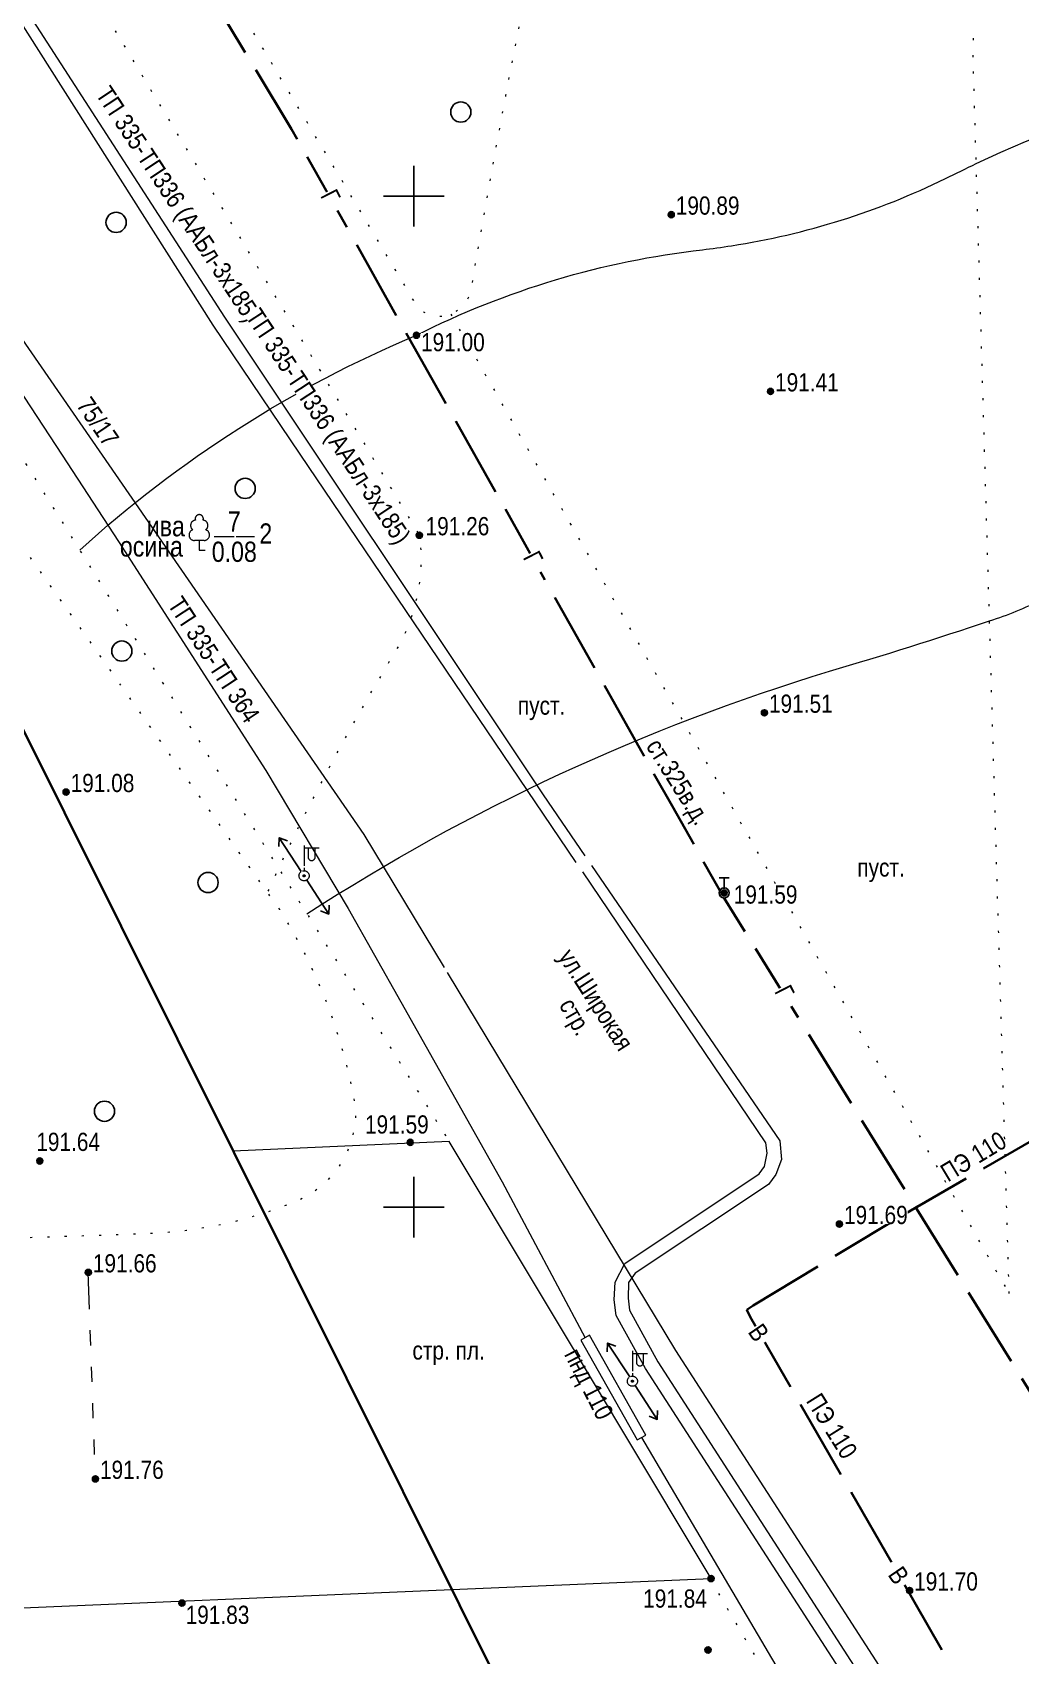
# Model space of a CAD drawing. Header units: millimetres. Extents: x 5990 to 6530, y 11480 to 11770.
# Drawn here: x 6131.1 to 6180, y 11577.8 to 11658.1 of the extents above; entities that cross this region are included whole.
import ezdxf
from ezdxf.enums import TextEntityAlignment as Align

# ---------------------------------------------------------------- set-up
doc = ezdxf.new("R2010")
doc.units = ezdxf.units.MM
for name, pattern in [('ACAD_ISO07W100', [3, 0, -3]), ('DOT', [0.5, 0, -0.5]), ('g5_122', [5, 4, -1]), ('g5_366', [0.85, 0.1, -0.75]), ('GN_51314500', [0]), ('T_03.LINE', [1, 1, 0]), ('T_11.LINE', [1, 1, 0])]:
    doc.linetypes.add(name, pattern=pattern)
for name, color, linetype in [('02 ПЛАНОВО-ВЫСОТНОЕ ОБОСНОВАНИЕ', 7, 'Continuous'), ('03 ЗДАНИЯ И ИХ ЧАСТИ', 7, 'Continuous'), ('04 ПРОМЫШЛЕННЫЕ И СОЦ.-КУЛЬТ. ОБЪЕКТЫ', 7, 'Continuous'), ('05 ГАЗОПРОВОД', 7, 'Continuous'), ('06 ВОДОПРОВОД', 7, 'Continuous'), ('07 ЭЛЕКТРОКАБЕЛЬ', 7, 'Continuous'), ('08 ЛЭП', 7, 'Continuous'), ('13 АВТОМОБИЛЬНЫЕ ДОРОГИ', 7, 'Continuous'), ('15 РЕЛЬЕФ', 7, 'Continuous'), ('16 РАСТИТЕЛЬНОСТЬ ГРУНТЫ И БОЛОТА', 7, 'Continuous'), ('17 ОГРАЖДЕНИЯ', 7, 'Continuous')]:
    doc.layers.add(name, color=color, linetype=linetype)
doc.layers.add('18 ГРАНИЦА ТОПОСЪЕМКИ', color=7, linetype='Continuous', plot=False)
doc.styles.add('Д-431', font='ARIALNI_1.TTF', dxfattribs={"height": 0.9})
doc.styles.add('Р-131', font='ARIALN.TTF')
doc.linetypes.add('g5_119_1', pattern='A,4,-1,[31,GUGK_2005.shx,S=0.1,R=0,X=0,Y=0],0.35,[31,GUGK_2005.shx,S=0.08,R=0,X=0,Y=0],3.3,[31,GUGK_2005.shx,S=0.08,R=180,X=0,Y=0],0.35,[31,GUGK_2005.shx,S=0.1,R=180,X=0,Y=0],-1', length=10)
doc.linetypes.add('g5_119_3', pattern='A,4,-1,[31,GUGK_2005.shx,S=0.1,R=0,X=0,Y=0],4,[31,GUGK_2005.shx,S=0.1,R=180,X=0,Y=0],-1', length=10)
doc.linetypes.add('g5_475_2', pattern='A,1.25,[25,GUGK_2005.shx,S=0.4,R=0,X=0,Y=0],1.25,-0.5', length=3)

# ---------------------------------------------------------------- blocks, each defined once
blk = doc.blocks.new('_krest')
at = {"color": 3, "linetype": 'ByBlock', "lineweight": -2}
for p, q in [((0, -3), (0, 3)), ((-3, 0), (3, 0))]:
    blk.add_line(p, q, dxfattribs=at)
blk = doc.blocks.new('g5_330')
blk.add_hatch(color=0).paths.add_polyline_path([(0.15, 0, 1), (-0.15, 0, 1)])
at = {"color": 0}
blk.add_circle((0, 0), 0.15, dxfattribs=at)
blk = doc.blocks.new('T_03.32.01')
at = {"color": 0, "linetype": 'ACAD_ISO07W100', "lineweight": 0}
blk.add_wipeout([(0.25, 0), (0.217, 0.125), (0.125, 0.217), (0, 0.25), (-0.125, 0.217), (-0.217, 0.125), (-0.25, 0), (-0.217, -0.125), (-0.125, -0.217), (0, -0.25), (0.125, -0.217), (0.217, -0.125)], dxfattribs=at)
at = {"linetype": 'T_03.LINE', "lineweight": -2}
h = blk.add_hatch(color=0, dxfattribs=at)
h.dxf.hatch_style = 1
h.paths.add_polyline_path([(0.05, 0, 1), (-0.05, 0, 1)])
at = {"color": 0, "linetype": 'T_03.LINE', "lineweight": -2}
blk.add_circle((0, 0), 0.25, dxfattribs=at)
at = {"color": 0, "linetype": 'T_03.LINE', "lineweight": 0}
blk.add_circle((0, 0), 0.05, dxfattribs=at)
blk = doc.blocks.new('*U160')
at = {"color": 0, "linetype": 'T_03.LINE', "lineweight": -2}
blk.add_blockref('T_03.32.01', (0, 0), dxfattribs=at)
at = {"color": 0, "linetype": 'ACAD_ISO07W100', "lineweight": 0}
blk.add_wipeout([(0.55, 1.375), (0.55, 0.932), (0.536, 0.865), (0.498, 0.807), (0.44, 0.77), (0.375, 0.757), (0.306, 0.771), (0.25, 0.809), (0.213, 0.866), (0.2, 0.932), (0.2, 1.375)], dxfattribs=at)
at = {"color": 0, "linetype": 'T_03.LINE', "lineweight": -2}
for points in [[(0, 1.5), (0, 0.25)], [(0, 1.375), (0.75, 1.375)]]:
    blk.add_lwpolyline(points, dxfattribs=at)
blk.add_lwpolyline([(0.2, 1.375), (0.2, 0.932, 1), (0.55, 0.932), (0.55, 1.375)], format="xyb", dxfattribs=at)
blk = doc.blocks.new('g5_115_1')
at = {"color": 0}
for points in [[(0, 0), (2, 0)], [(1.647, -0.252), (2, 0), (1.647, 0.252)]]:
    blk.add_lwpolyline(points, dxfattribs=at)
blk = doc.blocks.new('51321399')
at = {"layer": '08 ЛЭП', "xscale": 2, "yscale": 2, "zscale": 2}
blk.add_blockref('g5_115_1', (0, 0), dxfattribs=at)
blk = doc.blocks.new('*U157')
at = {"color": 0, "linetype": 'Continuous', "lineweight": -2}
blk.add_wipeout([(0.191, 0.161), (-3.458, 4.493), (-3.84, 4.171), (-0.191, -0.161)], dxfattribs=at)
blk.add_lwpolyline([(0.191, 0.161), (-3.458, 4.493), (-3.84, 4.171), (-0.191, -0.161)], close=True, dxfattribs=at)
at = {"color": 0, "linetype": 'Continuous', "lineweight": 25, "style": 'Д-431'}
blk.add_attdef('N', text='', height=0.9, rotation=130.10957, dxfattribs=at).set_placement((-0.631, 0.75), align=Align.MIDDLE)
blk = doc.blocks.new('*U129')
blk.add_lwpolyline([(-0.5, 1.5), (0.5, 1.5)])
blk.add_wipeout([(-0.01, -0.44), (0.25, -0.37), (0.42, -0.15), (0.43, 0.13), (0.27, 0.35), (0.01, 0.44), (-0.25, 0.37), (-0.42, 0.15), (-0.43, -0.13), (-0.27, -0.35)])
blk.add_hatch(color=256).paths.add_polyline_path([(0.07, 0, 1), (-0.07, 0, 1)])
blk.add_lwpolyline([(0, 0.5), (0, 1.5)])
blk.add_circle((0, 0), 0.5)
at = {"style": 'Д-431'}
blk.add_attdef('Z', (1.14, -0.72), '', height=2, dxfattribs=at)
blk = doc.blocks.new('g5_368')
at = {"color": 0}
blk.add_circle((0, 0), 0.5, dxfattribs=at)
blk = doc.blocks.new('*U133')
at = {"color": 0, "linetype": 'T_11.LINE', "lineweight": -2, "style": 'Д-431'}
blk.add_attdef('V', text='', height=1, dxfattribs=at).set_placement((1.733, 0.915), align=Align.CENTER)
blk.add_attdef('R', (2.973, 0.318), '', height=1, dxfattribs=at)
blk.add_attdef('T', text='', height=1, dxfattribs=at).set_placement((1.733, 0.415), align=Align.TOP_CENTER)
at = {"color": 0, "linetype": 'DOT', "lineweight": 0}
blk.add_wipeout([(0, 0.475), (-0.237, 0.475), (-0.331, 0.492), (-0.414, 0.541), (-0.474, 0.616), (-0.503, 0.707), (-0.499, 0.802), (-0.462, 0.89), (-0.393, 0.962), (-0.312, 1.002), (-0.368, 1.052), (-0.411, 1.125), (-0.428, 1.203), (-0.42, 1.283), (-0.388, 1.357), (-0.335, 1.417), (-0.263, 1.459), (-0.188, 1.477), (-0.2, 1.572), (-0.166, 1.662), (-0.094, 1.727), (0, 1.75), (0.094, 1.727), (0.166, 1.662), (0.2, 1.572), (0.188, 1.477), (0.263, 1.459), (0.335, 1.417), (0.388, 1.357), (0.42, 1.283), (0.428, 1.203), (0.411, 1.125), (0.368, 1.052), (0.312, 1.002), (0.393, 0.962), (0.462, 0.89), (0.499, 0.802), (0.503, 0.707), (0.474, 0.616), (0.414, 0.541), (0.331, 0.492), (0.237, 0.475)], dxfattribs=at)
at = {"color": 0, "linetype": 'T_11.LINE', "lineweight": -2}
blk.add_line((0.733, 0.665), (2.733, 0.665), dxfattribs=at)
blk.add_lwpolyline([(0, 0.475), (-0.237, 0.475, -0.870665), (-0.311, 1.002, -0.721398), (-0.188, 1.476, -1.460871), (0.188, 1.476, -0.721398), (0.311, 1.002, -0.870665), (0.237, 0.475)], format="xyb", close=True, dxfattribs=at)
blk.add_lwpolyline([(0, 0.475), (0, 0), (0.3, 0)], dxfattribs=at)
at = {"color": 0, "linetype": 'T_11.LINE', "lineweight": -2, "style": 'Д-431'}
for tag, p in [('P1', (-0.767, 1.069)), ('P2', (-0.808, -0.244))]:
    blk.add_attdef(tag, text='', height=1, dxfattribs=at).set_placement(p, align=Align.RIGHT)

msp = doc.modelspace()

# ---------------------------------------------------------------- linework, layer by layer
at = {"layer": '03 ЗДАНИЯ И ИХ ЧАСТИ', "color": 7, "linetype": 'Continuous', "lineweight": 15, "ltscale": 0.5}
for points in [[(6133.962, 11594.965), (6133.9, 11596.78), (6133.75, 11596.774)], [(6134.024, 11593.166), (6133.998, 11593.916)], [(6134.086, 11591.367), (6134.06, 11592.117)], [(6134.147, 11589.568), (6134.122, 11590.318)], [(6134.209, 11587.769), (6134.183, 11588.519)]]:
    msp.add_lwpolyline(points, dxfattribs=at)
at = {"layer": '04 ПРОМЫШЛЕННЫЕ И СОЦ.-КУЛЬТ. ОБЪЕКТЫ', "color": 7, "linetype": 'g5_366', "lineweight": 15}
msp.add_lwpolyline([(6164.636, 11581.637), (6172.186, 11568.788)], dxfattribs=at)
at = {"layer": '06 ВОДОПРОВОД', "color": 82, "linetype": 'g5_122', "lineweight": 30}
msp.add_lwpolyline([(6186.69, 11630.629), (6186.673, 11623.455), (6186.303, 11606.834), (6186.298, 11606.579), (6185.98, 11606.408), (6174.262, 11599.667), (6166.783, 11595.14), (6166.475, 11594.925), (6166.63, 11594.583), (6177.03, 11576.551), (6186.823, 11561.814), (6195.676, 11549.104), (6202.501, 11539.21), (6202.652, 11538.99), (6202.46, 11538.713), (6199.895, 11535.015), (6196.529, 11530.318), (6196.374, 11530.107), (6196.444, 11529.838), (6196.52, 11529.648), (6196.633, 11529.36)], dxfattribs=at)
at = {"layer": '07 ЭЛЕКТРОКАБЕЛЬ', "color": 1, "linetype": 'g5_119_1', "lineweight": 20, "flags": 128}
for points in [[(6144.38, 11637.242), (6140.071, 11643.612), (6122.923, 11670.619), (6123.688, 11674.036), (6134.677, 11682.163), (6138.573, 11687.263), (6138.931, 11689.593), (6138.112, 11690.493), (6137.014, 11692.201), (6136.606, 11693.961), (6135.88, 11701.75), (6135.868, 11702.981)], [(6138.72, 11690.78), (6139.63, 11689.62), (6139.24, 11687.05), (6135.13, 11681.63), (6124.21, 11673.57), (6123.62, 11670.68), (6127.53, 11664.29), (6140.64, 11644.02), (6145.155, 11637.246)]]:
    msp.add_lwpolyline(points, dxfattribs=at)
at = {"layer": '07 ЭЛЕКТРОКАБЕЛЬ', "color": 1, "linetype": 'g5_119_3', "lineweight": 20, "flags": 128}
msp.add_lwpolyline([(6113.91, 11667.63), (6130.46, 11643.16), (6134.578, 11637.193)], dxfattribs=at)
at = {"layer": '15 РЕЛЬЕФ', "color": 32, "lineweight": 15, "ltscale": 0.5}
for points in [[(6165.711, 11647.542, 0.075517), (6176.3, 11650.869, -0.001513), (6177.816, 11651.605, -0.090584), (6198.355, 11657.117)], [(6170.557, 11626.505, 0.009796), (6178.476, 11629.001, 0.044242), (6181.077, 11630.065, 0.007056), (6188.027, 11633.78, -0.080033), (6194.826, 11636.226, -0.031506), (6198.802, 11636.716)]]:
    msp.add_lwpolyline(points, format="xyb", dxfattribs=at)
at = {"layer": '15 РЕЛЬЕФ', "color": 32, "lineweight": 15, "ltscale": 0.5, "elevation": 138.396}
msp.add_lwpolyline([(6133.472, 11632.495, -0.084801), (6150.13, 11643.12, -0.088334), (6164.271, 11647.348, 0.009828), (6165.711, 11647.542, 0.009828)], format="xyb", dxfattribs=at)
at = {"layer": '15 РЕЛЬЕФ', "color": 7, "lineweight": 15}
msp.add_lwpolyline([(6150.13, 11643.12), (6150.13, 11643.12)], dxfattribs=at)
at = {"layer": '17 ОГРАЖДЕНИЯ', "color": 7, "linetype": 'g5_475_2', "lineweight": 15}
msp.add_lwpolyline([(6127.94, 11580.085), (6151.875, 11581.097)], dxfattribs=at)
at = {"layer": '18 ГРАНИЦА ТОПОСЪЕМКИ', "color": 2, "lineweight": 30}
msp.add_lwpolyline([(6128.612, 11537.977), (6171.777, 11541.205), (6127.132, 11630.697), (6128.612, 11537.977)], dxfattribs=at)

# ---------------------------------------------------------------- block references
at = {"layer": '02 ПЛАНОВО-ВЫСОТНОЕ ОБОСНОВАНИЕ', "color": 94, "xscale": 0.5, "yscale": 0.5, "zscale": 0.5}
for p in [(6150, 11650), (6150, 11600)]:
    msp.add_blockref('_krest', p, dxfattribs=at)
at = {"layer": '02 ПЛАНОВО-ВЫСОТНОЕ ОБОСНОВАНИЕ', "lineweight": 25, "xscale": 0.5, "yscale": 0.5, "zscale": 0.5}
for p in [(6150, 11650), (6150, 11600)]:
    msp.add_blockref('_krest', p, dxfattribs=at)
at = {"layer": '15 РЕЛЬЕФ', "color": 7, "lineweight": 15}
for p in [(6162.73, 11649.08), (6150.13, 11643.12), (6167.64, 11640.34), (6167.34, 11624.45), (6132.8, 11620.53), (6149.82, 11603.21), (6171.05, 11599.17), (6164.7, 11581.64), (6174.52, 11581.05), (6164.55, 11578.11)]:
    msp.add_blockref('g5_330', p, dxfattribs=at)
at = {"layer": '15 РЕЛЬЕФ'}
for p in [(6131.5, 11602.29), (6133.9, 11596.78), (6134.25, 11586.57), (6138.53, 11580.43)]:
    msp.add_blockref('g5_330', p, dxfattribs=at)
at = {"layer": '16 РАСТИТЕЛЬНОСТЬ ГРУНТЫ И БОЛОТА', "color": 7, "lineweight": 15}
for p in [(6152.323, 11654.155), (6135.557, 11627.503), (6139.822, 11616.058), (6134.699, 11604.747)]:
    msp.add_blockref('g5_368', p, dxfattribs=at)

# ---------------------------------------------------------------- texts
at = {"layer": '15 РЕЛЬЕФ', "color": 7, "lineweight": 25, "style": 'Д-431'}
for s, p in [('191.64', (6131.325, 11602.785)), ('191.66', (6134.125, 11596.78)), ('191.76', (6134.475, 11586.57)), ('191.83', (6138.713, 11579.4))]:
    msp.add_text(s, height=0.9, dxfattribs=at).set_placement(p)
at = {"layer": '15 РЕЛЬЕФ', "color": 7, "lineweight": 25, "insert": (6150.58, 11634.127), "char_height": 0.9, "attachment_point": 1, "style": 'Д-431'}
msp.add_mtext('191.26', dxfattribs=at)

# ---------------------------------------------------------------- next in the draw order: block references
at = {"layer": '08 ЛЭП', "color": 7, "linetype": 'T_03.LINE', "lineweight": 15}
for p in [(6144.57, 11616.39, 191.37), (6160.81, 11591.4, 191.74)]:
    msp.add_blockref('*U160', p, dxfattribs=at)

# ---------------------------------------------------------------- next in the draw order: texts
at = {"color": 4, "lineweight": 25, "insert": (6134.37, 11638.84), "char_height": 0.9, "attachment_point": 5, "rotation": 304.23791, "style": 'Д-431', "bg_fill": 3, "box_fill_scale": 1, "bg_fill_color": 256, "bg_fill_transparency": 0}
msp.add_mtext('\\A1;{\\C4;75/17}', dxfattribs=at)

# ---------------------------------------------------------------- next in the draw order: linework, layer by layer
at = {"layer": '07 ЭЛЕКТРОКАБЕЛЬ', "color": 1, "linetype": 'g5_119_3', "lineweight": 20, "flags": 128}
for points in [[(6134.578, 11637.193), (6147.52, 11618.44), (6151.497, 11611.862)], [(6151.647, 11611.615), (6162.95, 11592.92), (6179.54, 11567.2), (6197.1, 11541.73), (6202.559, 11533.071), (6232.77, 11535.58), (6250, 11537.328)]]:
    msp.add_lwpolyline(points, dxfattribs=at)
at = {"layer": '07 ЭЛЕКТРОКАБЕЛЬ', "color": 1, "linetype": 'g5_119_1', "lineweight": 20, "flags": 128}
for points in [[(6158.036, 11617.051), (6144.38, 11637.242)], [(6145.155, 11637.246), (6156.39, 11620.39), (6158.452, 11617.38)], [(6158.784, 11616.895), (6168.11, 11603.28), (6168.193, 11602.37), (6167.9, 11601.622), (6167.54, 11601.13), (6160.95, 11596.75), (6160.618, 11596.287), (6160.602, 11595.5), (6160.66, 11594.91), (6162.07, 11592.35), (6176.7, 11569.7), (6188.45, 11551.57), (6190.73, 11548.21), (6202.799, 11530.635), (6211.84, 11517.47), (6220.994, 11500)], [(6220.222, 11500), (6211.44, 11516.87), (6202.055, 11530.518), (6190.22, 11547.73), (6176.491, 11568.752), (6161.452, 11592.021), (6160.009, 11594.653), (6159.909, 11595.429), (6159.953, 11596.293), (6160.432, 11597.221), (6167.084, 11601.661), (6167.336, 11602.009), (6167.48, 11602.672), (6167.417, 11603.181), (6158.356, 11616.579)]]:
    msp.add_lwpolyline(points, dxfattribs=at)
at = {"layer": '15 РЕЛЬЕФ', "color": 32, "lineweight": 15, "ltscale": 0.5}
msp.add_lwpolyline([(6144.703, 11614.503, -0.070138), (6170.557, 11626.505, -0.070138)], format="xyb", dxfattribs=at)

# ---------------------------------------------------------------- next in the draw order: block references
at = {"layer": '08 ЛЭП', "color": 7, "lineweight": -2, "xscale": 0.5, "yscale": 0.5, "zscale": 0.5}
for p, rotation in [((6144.427, 11616.595, 191.37), 122.9091638154176), ((6144.702, 11616.178, 191.37), 303.0182259863486), ((6160.68, 11591.613, 191.74), 123.1297322119531), ((6160.952, 11591.194, 191.74), 302.8962018294544)]:
    msp.add_blockref('51321399', p, dxfattribs=dict(at, rotation=rotation))

# ---------------------------------------------------------------- next in the draw order: texts
at = {"layer": '07 ЭЛЕКТРОКАБЕЛЬ', "color": 7, "lineweight": 25, "insert": (6138.417, 11630.489), "char_height": 0.9, "width": 7.29165, "attachment_point": 1, "rotation": 303.18549, "style": 'Д-431', "bg_fill": 3, "box_fill_scale": 1, "bg_fill_color": 256, "bg_fill_transparency": 0}
msp.add_mtext('\\pi0.23051;ТП 335-ТП 364', dxfattribs=at)

# ---------------------------------------------------------------- next in the draw order: linework, layer by layer
at = {"layer": '04 ПРОМЫШЛЕННЫЕ И СОЦ.-КУЛЬТ. ОБЪЕКТЫ', "color": 7, "linetype": 'g5_366', "lineweight": 15, "flags": 128}
msp.add_lwpolyline([(6117.256, 11619.512), (6117.084, 11623.124), (6116.417, 11637.101), (6116.21, 11641.44), (6124.706, 11646.52), (6130.548, 11637.173), (6148.143, 11609.022), (6151.721, 11603.297)], dxfattribs=at)
at = {"layer": '05 ГАЗОПРОВОД', "color": 1, "linetype": 'g5_122', "lineweight": 30, "flags": 128}
msp.add_lwpolyline([(6084.646, 11750), (6102.968, 11720.772), (6119.784, 11693.312), (6136.63, 11665.445), (6143.952, 11653.316), (6162.772, 11619.846), (6165.347, 11615.291), (6194.317, 11568.549), (6216.633, 11532.809), (6218.667, 11529.551), (6236.089, 11504.862), (6239.566, 11500)], dxfattribs=at)
at = {"layer": '07 ЭЛЕКТРОКАБЕЛЬ', "color": 1, "linetype": 'g5_119_1', "lineweight": 15, "flags": 128}
msp.add_lwpolyline([(6138.251, 11707.651), (6138.143, 11709.394), (6132.149, 11709.147), (6131.77, 11708.763), (6131.755, 11708.148), (6132.156, 11701.589), (6132.828, 11697.358), (6134.292, 11691.331), (6134.144, 11690.412), (6129.827, 11686.451), (6125.882, 11682.951), (6119.573, 11677.112), (6113.225, 11670.826), (6112.138, 11669.874), (6112.138, 11669.874), (6111.93, 11669.12), (6112.105, 11668.415), (6112.105, 11668.415), (6114.964, 11664.504), (6125.105, 11648.614), (6132.604, 11637.183), (6135.399, 11632.923), (6142.685, 11621.596), (6146.752, 11614.767), (6149.352, 11610.159), (6154.374, 11601.26), (6158.475, 11593.549), (6158.475, 11593.549), (6161.26, 11588.618), (6169.163, 11575.217), (6177.243, 11562.632), (6192.688, 11539.297), (6192.688, 11539.297), (6195.381, 11535.02), (6197.954, 11531.142), (6197.954, 11531.142)], dxfattribs=at)

# ---------------------------------------------------------------- next in the draw order: block references
at = {"layer": '05 ГАЗОПРОВОД', "color": 10, "linetype": 'GN_51314500', "lineweight": 15, "ltscale": 0.5, "xscale": 0.5, "yscale": 0.5, "zscale": 0.5}
msp.add_blockref('*U129', (6165.347, 11615.541, 191.59), dxfattribs=at)
at = {"layer": '07 ЭЛЕКТРОКАБЕЛЬ', "color": 1, "lineweight": 15, "rotation": 169.3507397290279}
msp.add_blockref('*U157', (6158.475, 11593.549, 189.133), dxfattribs=at)

# ---------------------------------------------------------------- next in the draw order: texts
at = {"layer": '05 ГАЗОПРОВОД', "color": 7, "lineweight": 25, "insert": (6146.157, 11650.431), "char_height": 0.9, "width": 1.04517, "attachment_point": 1, "rotation": 297.11207, "line_spacing_factor": 0.6, "style": 'Д-431', "bg_fill": 3, "box_fill_scale": 1, "bg_fill_color": 256, "bg_fill_transparency": 0}
msp.add_mtext('Г', dxfattribs=at)
at = {"layer": '06 ВОДОПРОВОД', "color": 7, "lineweight": 25, "insert": (6167.234, 11594.34), "char_height": 0.9, "attachment_point": 1, "rotation": 304.45671, "line_spacing_factor": 0.6, "style": 'Д-431', "bg_fill": 3, "box_fill_scale": 1, "bg_fill_color": 256, "bg_fill_transparency": 0}
msp.add_mtext('В', dxfattribs=at)
at = {"layer": '06 ВОДОПРОВОД', "color": 7, "lineweight": 25, "insert": (6170.136, 11590.904), "char_height": 0.9, "attachment_point": 1, "rotation": 302.05711, "style": 'Д-431', "bg_fill": 3, "box_fill_scale": 1, "bg_fill_color": 256, "bg_fill_transparency": 0}
msp.add_mtext('ПЭ 110', dxfattribs=at)
at = {"layer": '07 ЭЛЕКТРОКАБЕЛЬ', "color": 7, "lineweight": 25, "insert": (6134.986, 11655.533), "char_height": 0.9, "attachment_point": 1, "rotation": 303.42349, "style": 'Д-431', "bg_fill": 3, "box_fill_scale": 1, "bg_fill_color": 256, "bg_fill_transparency": 0}
msp.add_mtext('ТП 335-ТП336 (ААБл-3х185)', dxfattribs=at)
at = {"layer": '15 РЕЛЬЕФ', "color": 7, "lineweight": 25, "char_height": 0.9, "attachment_point": 1, "style": 'Д-431', "bg_fill": 3, "box_fill_scale": 1, "bg_fill_color": 256, "bg_fill_transparency": 0}
for s, insert in [('191.51', (6167.565, 11625.35)), ('191.08', (6133.025, 11621.43)), ('191.59', (6147.583, 11604.545)), ('191.69', (6171.275, 11600.07)), ('191.70', (6174.745, 11581.95)), ('191.84', (6161.342, 11581.103))]:
    msp.add_mtext(s, dxfattribs=dict(at, insert=insert))

# ---------------------------------------------------------------- next in the draw order: block references
at = {"layer": '15 РЕЛЬЕФ', "color": 7, "lineweight": 15}
msp.add_blockref('g5_330', (6165.35, 11615.54), dxfattribs=at)
at = {"layer": '16 РАСТИТЕЛЬНОСТЬ ГРУНТЫ И БОЛОТА', "color": 7, "lineweight": 15}
msp.add_blockref('g5_368', (6135.274, 11648.699), dxfattribs=at)

# ---------------------------------------------------------------- next in the draw order: texts
at = {"layer": '06 ВОДОПРОВОД', "color": 7, "lineweight": 25, "insert": (6174.156, 11582.338), "char_height": 0.9, "attachment_point": 1, "rotation": 304.45671, "line_spacing_factor": 0.6, "style": 'Д-431', "bg_fill": 3, "box_fill_scale": 1, "bg_fill_color": 256, "bg_fill_transparency": 0}
msp.add_mtext('В', dxfattribs=at)
at = {"layer": '07 ЭЛЕКТРОКАБЕЛЬ', "color": 7, "lineweight": 25, "insert": (6142.401, 11644.54), "char_height": 0.9, "attachment_point": 1, "rotation": 303.42349, "style": 'Д-431', "bg_fill": 3, "box_fill_scale": 1, "bg_fill_color": 256, "bg_fill_transparency": 0}
msp.add_mtext('ТП 335-ТП336 (ААБл-3х185)', dxfattribs=at)
at = {"layer": '07 ЭЛЕКТРОКАБЕЛЬ', "color": 7, "lineweight": 25, "insert": (6158.215, 11593.139), "char_height": 0.9, "width": 3.81356, "attachment_point": 1, "rotation": 297.08181, "style": 'Д-431', "bg_fill": 3, "box_fill_scale": 1, "bg_fill_color": 256, "bg_fill_transparency": 0}
msp.add_mtext('пнд 110', dxfattribs=at)

# ---------------------------------------------------------------- next in the draw order: linework, layer by layer
at = {"layer": '16 РАСТИТЕЛЬНОСТЬ ГРУНТЫ И БОЛОТА', "color": 7, "linetype": 'g5_366', "lineweight": 15, "elevation": 190.97, "flags": 128}
msp.add_lwpolyline([(6112.85, 11624.7), (6104.886, 11639.336, -0.194793), (6118.512, 11644.026, -0.184081), (6125.256, 11640.279), (6143.349, 11614.717, -0.102151), (6147.114, 11604.868, -0.312957), (6144.162, 11600.285, -0.088624), (6136.896, 11598.697, -0.007989), (6114.148, 11598.187)], format="xyb", dxfattribs=at)
at = {"layer": '17 ОГРАЖДЕНИЯ', "color": 7, "linetype": 'g5_475_2', "lineweight": 15}
msp.add_lwpolyline([(6151.875, 11581.097), (6164.7, 11581.64), (6151.747, 11603.255), (6141.064, 11602.771)], dxfattribs=at)

# ---------------------------------------------------------------- next in the draw order: block references
at = {"layer": '15 РЕЛЬЕФ', "color": 7, "lineweight": 15}
msp.add_blockref('g5_330', (6150.272, 11633.231), dxfattribs=at)
at = {"layer": '16 РАСТИТЕЛЬНОСТЬ ГРУНТЫ И БОЛОТА', "color": 7, "lineweight": 15}
msp.add_blockref('g5_368', (6141.655, 11635.545), dxfattribs=at)

# ---------------------------------------------------------------- next in the draw order: texts
at = {"layer": '15 РЕЛЬЕФ', "color": 7, "lineweight": 25, "insert": (6165.822, 11615.915), "char_height": 0.9, "attachment_point": 1, "style": 'Д-431', "bg_fill": 3, "box_fill_scale": 1, "bg_fill_color": 256, "bg_fill_transparency": 0}
msp.add_mtext('191.59', dxfattribs=at)

# ---------------------------------------------------------------- next in the draw order: linework, layer by layer
at = {"layer": '04 ПРОМЫШЛЕННЫЕ И СОЦ.-КУЛЬТ. ОБЪЕКТЫ', "color": 7, "linetype": 'g5_366', "lineweight": 15}
msp.add_lwpolyline([(6151.829, 11644.159), (6179.447, 11595.729), (6177.663, 11656.864), (6178.066, 11684.497), (6176.87, 11727.63), (6175.136, 11747.259), (6175.136, 11747.259)], dxfattribs=at)

# ---------------------------------------------------------------- next in the draw order: texts
at = {"layer": '04 ПРОМЫШЛЕННЫЕ И СОЦ.-КУЛЬТ. ОБЪЕКТЫ', "color": 7, "lineweight": 25, "insert": (6149.93, 11593.372), "char_height": 0.9, "attachment_point": 1, "style": 'Д-431', "bg_fill": 3, "box_fill_scale": 1, "bg_fill_color": 256, "bg_fill_transparency": 0}
msp.add_mtext('стр. пл.', dxfattribs=at)

# ---------------------------------------------------------------- next in the draw order: texts
at = {"layer": '04 ПРОМЫШЛЕННЫЕ И СОЦ.-КУЛЬТ. ОБЪЕКТЫ', "color": 7, "lineweight": 25, "char_height": 0.9, "attachment_point": 1, "style": 'Д-431', "bg_fill": 3, "box_fill_scale": 1, "bg_fill_color": 256, "bg_fill_transparency": 0}
for insert in [(6155.145, 11625.256), (6171.935, 11617.251)]:
    msp.add_mtext('пуст.', dxfattribs=dict(at, insert=insert))
at = {"layer": '05 ГАЗОПРОВОД', "color": 7, "lineweight": 25, "char_height": 0.9, "width": 1.04517, "attachment_point": 1, "rotation": 297.11207, "line_spacing_factor": 0.6, "style": 'Д-431', "bg_fill": 3, "box_fill_scale": 1, "bg_fill_color": 256, "bg_fill_transparency": 0}
for insert in [(6156.176, 11632.548), (6168.61, 11611.088)]:
    msp.add_mtext('Г', dxfattribs=dict(at, insert=insert))
at = {"layer": '05 ГАЗОПРОВОД', "color": 7, "lineweight": 25, "insert": (6162.213, 11623.279), "char_height": 0.9, "attachment_point": 1, "rotation": 302.15885, "style": 'Д-431', "bg_fill": 3, "box_fill_scale": 1, "bg_fill_color": 256, "bg_fill_transparency": 0}
msp.add_mtext('ст.325в.д.', dxfattribs=at)
at = {"layer": '06 ВОДОПРОВОД', "color": 7, "lineweight": 25, "insert": (6175.95, 11601.997), "char_height": 0.9, "attachment_point": 1, "rotation": 31.16908, "style": 'Д-431', "bg_fill": 3, "box_fill_scale": 1, "bg_fill_color": 256, "bg_fill_transparency": 0}
msp.add_mtext('ПЭ 110', dxfattribs=at)
at = {"layer": '13 АВТОМОБИЛЬНЫЕ ДОРОГИ', "color": 7, "lineweight": 25, "insert": (6157.937, 11610.447), "char_height": 0.9, "attachment_point": 1, "rotation": 299.78172, "style": 'Д-431', "bg_fill": 3, "box_fill_scale": 1, "bg_fill_color": 256, "bg_fill_transparency": 0}
msp.add_mtext('стр.', dxfattribs=at)
at = {"layer": '15 РЕЛЬЕФ', "color": 7, "lineweight": 25, "char_height": 0.9, "attachment_point": 1, "style": 'Д-431', "bg_fill": 3, "box_fill_scale": 1, "bg_fill_color": 256, "bg_fill_transparency": 0}
for s, insert in [('190.89', (6162.955, 11649.98)), ('191.00', (6150.355, 11643.227)), ('191.41', (6167.865, 11641.24))]:
    msp.add_mtext(s, dxfattribs=dict(at, insert=insert))

# ---------------------------------------------------------------- next in the draw order: linework, layer by layer
at = {"layer": '16 РАСТИТЕЛЬНОСТЬ ГРУНТЫ И БОЛОТА', "color": 7, "linetype": 'g5_366', "lineweight": 15, "flags": 128}
for points, elevation in [([(6175.373, 11750), (6175.136, 11747.259, -0.321512), (6174.445, 11746.452), (6142.617, 11746.719, 0.148064), (6141.35, 11746.347, 0.331793), (6140.557, 11744.179, -0.05048), (6145.336, 11719.248, 0.36516), (6148.825, 11715.612, -0.016661), (6158.973, 11716.045, -0.10286), (6165.547, 11714.741, -0.263401), (6166.3, 11713.76, -0.081432), (6166.068, 11703.497, -0.247054), (6163.425, 11700.159, -0.206869), (6149.838, 11700.039, -0.277127), (6146.286, 11704.901, -0.009218), (6145.767, 11712.112, 0.545008), (6142.389, 11714.119, 0.042568), (6129.367, 11709.966, 0.370643), (6129.004, 11709.246), (6128.96, 11696.298), (6160.047, 11688.688, -0.166245), (6160.714, 11685.981, -0.03762), (6159.038, 11675.789, 0.018328), (6152.836, 11645.441, -0.25577), (6151.829, 11644.159, -0.335272), (6150.151, 11644.575), (6118.723, 11697.101), (6099.22, 11731.558, -0.012282), (6113.75, 11742.808, -0.010686), (6123.977, 11750)], 189.6), ([(6104.886, 11639.336, 0.058273), (6096.191, 11663.933, 0.083275), (6081.283, 11684.711, -0.109832), (6077.876, 11695.846), (6076.474, 11713.359, -0.268349), (6081.375, 11723.65, -0.115909), (6092.404, 11727.943, -0.414664), (6092.912, 11727.56), (6112.221, 11696.301), (6150.272, 11633.231, -0.172122), (6149.055, 11627.43, 0.029674), (6142.75, 11615.564, 1.557195)], 190.71)]:
    msp.add_lwpolyline(points, format="xyb", dxfattribs=dict(at, elevation=elevation))

# ---------------------------------------------------------------- next in the draw order: texts
at = {"layer": '13 АВТОМОБИЛЬНЫЕ ДОРОГИ', "color": 7, "lineweight": 25, "insert": (6157.87, 11612.888), "char_height": 0.9, "attachment_point": 1, "rotation": 302.63333, "style": 'Р-131', "bg_fill": 3, "box_fill_scale": 1, "bg_fill_color": 256, "bg_fill_transparency": 0}
msp.add_mtext('ул.Широкая', dxfattribs=at)

# ---------------------------------------------------------------- next in the draw order: block references
at = {"layer": '16 РАСТИТЕЛЬНОСТЬ ГРУНТЫ И БОЛОТА', "color": 7, "linetype": 'T_11.LINE', "lineweight": 15}
ref = msp.add_blockref('*U133', (6139.387, 11632.497), dxfattribs=at)
ref.add_attrib('V', '7', dxfattribs={"layer": '0', "color": 0, "linetype": 'T_11.LINE', "lineweight": -2, "height": 1, "style": 'Д-431'}).set_placement((6141.12, 11633.412), align=Align.CENTER)
ref.add_attrib('T', '0.08', dxfattribs={"layer": '0', "color": 0, "linetype": 'T_11.LINE', "lineweight": -2, "height": 1, "style": 'Д-431'}).set_placement((6141.12, 11632.912), align=Align.TOP_CENTER)
ref.add_attrib('R', '2', (6142.359, 11632.815), dxfattribs={"layer": '0', "color": 0, "linetype": 'T_11.LINE', "lineweight": -2, "height": 1, "style": 'Д-431'})
ref.add_attrib('P1', 'осина', dxfattribs={"layer": '0', "color": 0, "linetype": 'T_11.LINE', "lineweight": -2, "height": 1, "style": 'Д-431'}).set_placement((6138.579, 11632.175), align=Align.RIGHT)
ref.add_attrib('P2', 'ива', dxfattribs={"layer": '0', "color": 0, "linetype": 'T_11.LINE', "lineweight": -2, "height": 1, "style": 'Д-431'}).set_placement((6138.677, 11633.176), align=Align.RIGHT)

doc.saveas('drawing.dxf')
